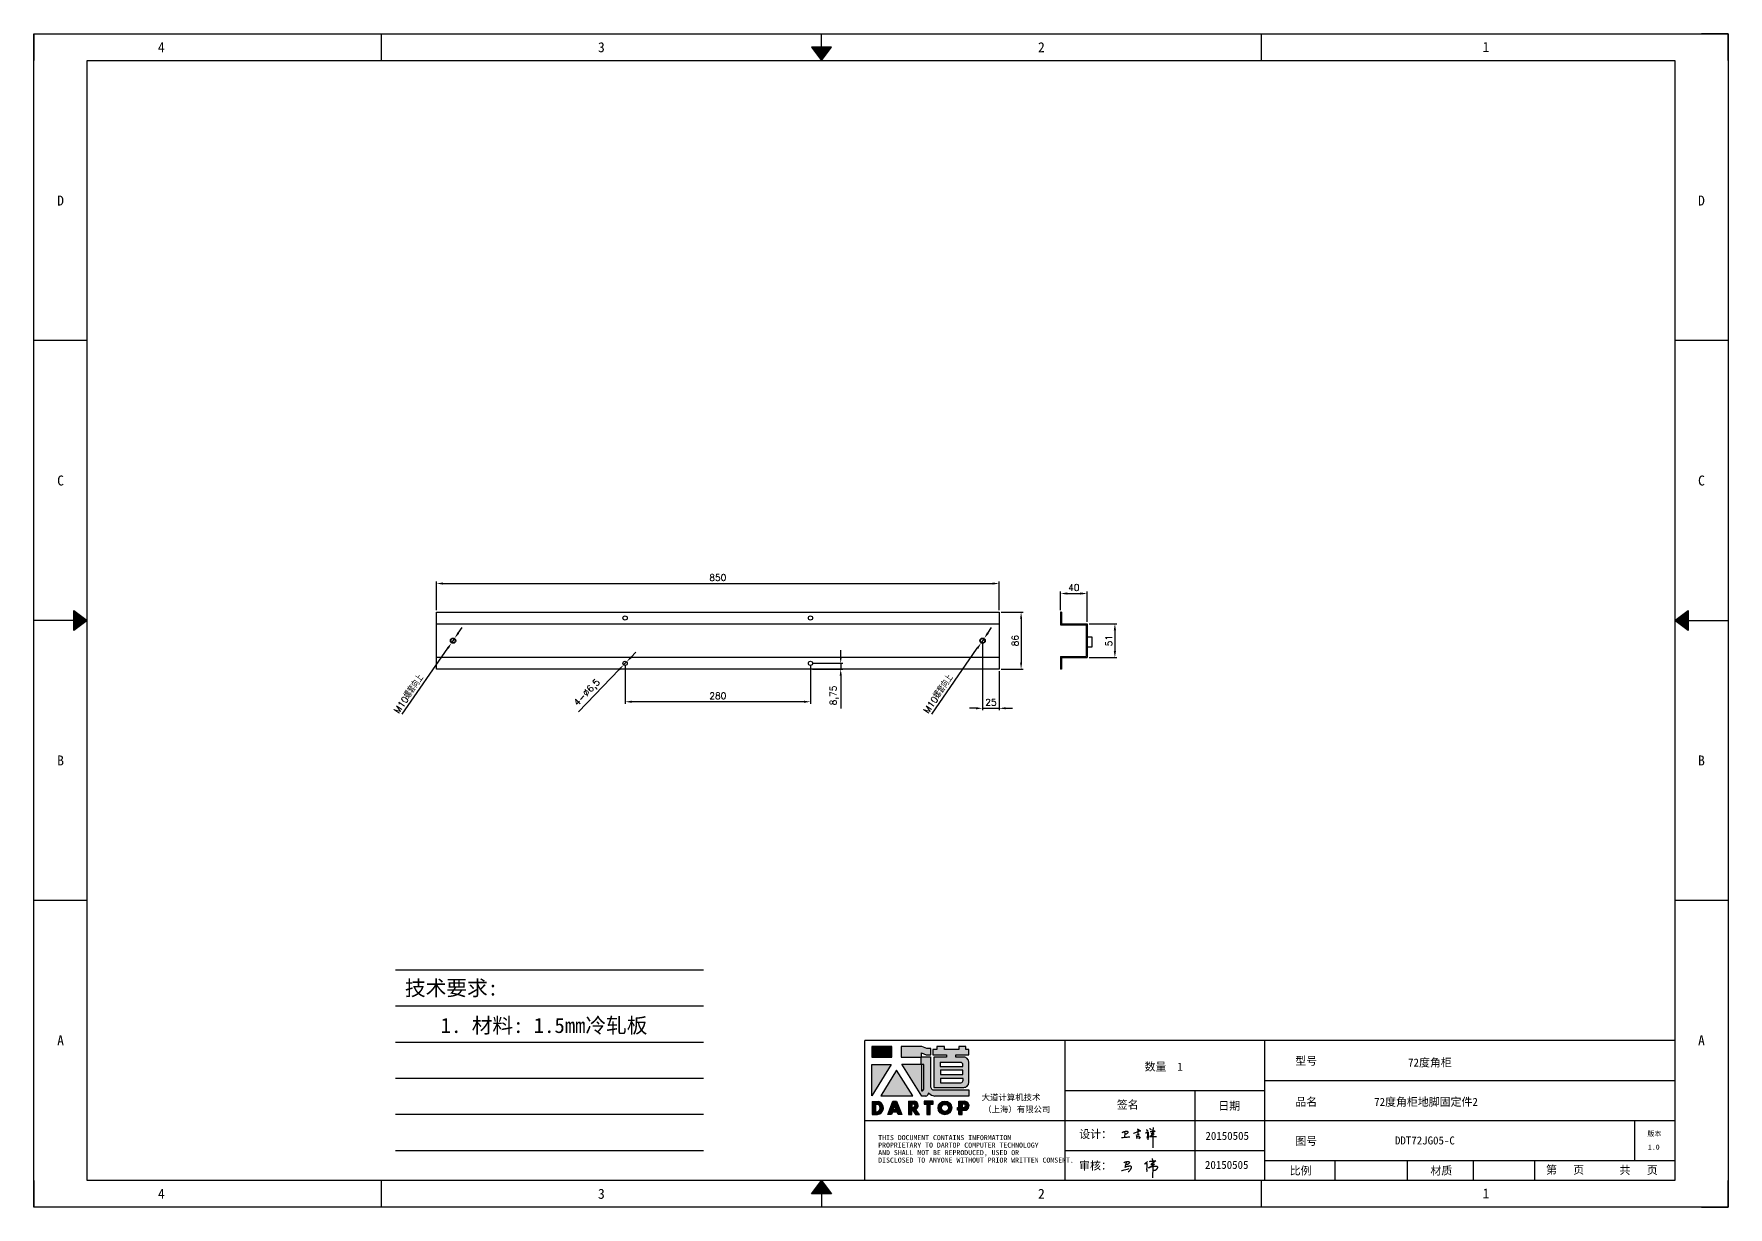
# Model space of a CAD drawing. Header units: millimetres. Extents: x -43476 to -13830, y -16942 to 55335.
# Drawn here: x -28228 to -25668, y 28376 to 30148 of the extents above; entities that cross this region are included whole.
import ezdxf
from ezdxf.enums import TextEntityAlignment as Align

# ---------------------------------------------------------------- set-up
doc = ezdxf.new("R2010")
doc.units = ezdxf.units.MM
doc.linetypes.add('DOT', pattern=[0.25, 0, -0.25])
doc.layers.add('4', color=7, linetype='Continuous')
doc.layers.add('print', color=30, linetype='Continuous')
doc.layers.add('dim', color=2, linetype='Continuous', lineweight=9)
doc.styles.add('Dartop', font='')
doc.styles.add('HZ', font='')
doc.styles.add('hzHT', font='simhei.ttf')
doc.styles.get("Standard").update_dxf_attribs({"font": 'txt', "bigfont": 'gbcbig.shx'})
doc.styles.get('Dartop').set_extended_font_data('FangSong_GB2312')
doc.styles.get('HZ').set_extended_font_data('SimSun')
doc.dimstyles.new('2-small', dxfattribs={"dimtxt": 10, "dimasz": 10, "dimexe": 3, "dimexo": 3, "dimgap": 4, "dimtad": 1, "dimtxsty": 'Standard', "dimcen": 5, "dimadec": 0, "dimazin": 0, "dimtfac": 1, "dimtmove": 0, "dimatfit": 3, "dimfxl": 0, "dimarcsym": 0})

# ---------------------------------------------------------------- blocks, each defined once
blk = doc.blocks.new('*U5')
at = {"color": 254, "linetype": 'Continuous', "extrusion": (0, 0, -1)}
for points in [[(-17, 0.333), (-16.812, 0.25), (-17, 0.5)], [(-17, 0.333), (-17.188, 0.25), (-16.812, 0.25)], [(-17, 0.333), (-17, 0.5), (-17.188, 0.25)]]:
    blk.add_solid(points, dxfattribs=at)
blk = doc.blocks.new('*U4')
at = {"color": 254, "linetype": 'Continuous', "extrusion": (0, 0, -1)}
for points in [[(-33.167, 11), (-33, 11), (-33.25, 11.188)], [(-33.167, 11), (-33.25, 11.188), (-33.25, 10.812)], [(-33.167, 11), (-33.25, 10.812), (-33, 11)]]:
    blk.add_solid(points, dxfattribs=at)
blk = doc.blocks.new('*U6')
at = {"color": 254, "linetype": 'Continuous'}
for points in [[(17, 21.667), (17.188, 21.75), (16.812, 21.75)], [(17, 21.667), (16.812, 21.75), (17, 21.5)], [(17, 21.667), (17, 21.5), (17.188, 21.75)]]:
    blk.add_solid(points, dxfattribs=at)
blk = doc.blocks.new('*U3')
at = {"color": 254, "linetype": 'Continuous', "extrusion": (0, 0, -1)}
for points in [[(-0.833, 11), (-0.75, 10.812), (-0.75, 11.188)], [(-0.833, 11), (-0.75, 11.188), (-1, 11)], [(-0.833, 11), (-1, 11), (-0.75, 10.812)]]:
    blk.add_solid(points, dxfattribs=at)
blk = doc.blocks.new('dadao')
for p, q in [((48, 19.2), (44.9, 10.4)), ((44.9, 10.4), (51.2, 10.4)), ((51.2, 10.4), (48, 19.2))]:
    blk.add_line(p, q)
for points in [[(41.8, 121.6), (41.8, 143.7), (-0.4, 143.7), (-0.4, 121.6), (41.8, 121.6)], [(104.8, 122), (104.8, 130.3), (114.1, 126.3), (124.2, 126.3), (124.2, 139.6), (115.9, 139.6), (105.1, 143.9), (61.5, 143.9)], [(61.7, 144), (61.7, 121.3), (103.9, 121.3)], [(113.4, 38.7), (105.1, 38.7), (63, 106.5), (103.9, 106.5), (103.9, 120.9), (103.9, 121.3)], [(109.7, 53.6), (109.7, 106.2), (104.3, 106.2), (104.3, 50.4), (106.6, 50.4)], [(144.6, 94.4), (144.6, 84.8), (192, 84.8), (192, 94.1), (144.9, 94.1)], [(120.2, 45), (119.5, 45), (119.5, 44.6)], [(0, 28), (0, 0), (11.8, 0)], [(0.1, 28), (14, 28)], [(7.1, 21.8), (7.1, 6.1), (12, 6.1)], [(7.1, 21.8), (11.4, 21.8)], [(76.8, 28.2), (76.8, 0), (84.1, 0), (84.1, 11.1), (91.6, -0.1), (100.3, -0.1), (91.7, 11.1)], [(76.8, 28.2), (90.6, 28.2)], [(84, 22.7), (84, 15.3), (87.2, 15.3)], [(84, 22.7), (87.3, 22.7)], [(183.7, 0), (183.7, 9.6), (180.6, 9.6), (180.6, 14.9), (183.8, 14.9), (183.8, 28.1), (196.1, 28.1), (196.5, 28.1)], [(183.7, 0), (190.9, 0), (190.9, 9.6), (198.8, 9.6)], [(194.9, 22.3), (190.8, 22.3), (190.8, 15), (194.4, 15)]]:
    blk.add_lwpolyline(points)
blk.add_lwpolyline([(137.1, 144.2), (137.1, 137.9), (128.3, 137.9), (128.3, 126.5), (157.3, 126.5), (157.3, 121.5), (130.3, 121.5), (130.3, 57.5), (194.4, 57.5, 0.414214), (204.4, 67.5), (204.4, 111.3, 0.414214), (194.4, 121.3), (177.5, 121.3), (177.5, 126.3), (204.7, 126.3), (204.7, 137.7), (198.2, 137.7), (198.2, 143.9), (183.3, 143.9), (183.3, 138), (153, 138), (153, 144.2), (137.1, 144.2)], format="xyb", close=True)
for points in [[(104.8, 122), (123.4, 122), (123.4, 60, 0.414214), (131.4, 52), (204.8, 52), (204.8, 39.1), (131.7, 39.1)], [(144.3, 110.8), (144.3, 101.8), (192.3, 101.8), (192.3, 105.5, 0.414214), (187.3, 110.5), (144.3, 110.5)], [(144.6, 77), (144.6, 67.5), (187.6, 67.5, 0.414214), (192.6, 72.5), (192.6, 76.4), (144.6, 76.4)]]:
    blk.add_lwpolyline(points, format="xyb")
for points in [[(-0.3, 106.2), (40.4, 106.2), (-0.3, 39.7), (-0.3, 106.2)], [(51.7, 94.1), (18.4, 39.3), (86.2, 39.3)], [(43.8, 28.2), (51.8, 28.2), (62.6, -0.1), (55, -0.1), (53.2, 5), (42.9, 5), (41.1, 0), (33.6, 0)], [(110, 28.1), (110, 21.9), (116, 21.9), (116, -0.1), (123.2, -0.1), (123.2, 22), (129.2, 22), (129.2, 28.1), (110, 28.1)]]:
    blk.add_lwpolyline(points, close=True)
for radius in [14.5, 7.44]:
    blk.add_circle((154.2, 14.2), radius)
for centre, radius, start, end in [((99.2, 60.7), 12.6, 305.6399, 325.969), ((111.6, 46.7), 8.19, 282.9811, 347.6627), ((136, 61.7), 22.9, 226.7358, 259.3209), ((8.5, 13.9), 8.49, 294.2143, 69.7177), ((9.6, 14.2), 14.4, 278.6604, 72.3203), ((86.4, 19), 3.8, 282.527, 76.7196), ((88.6, 19.4), 8.95, 290.6073, 77.2124), ((193.7, 18.7), 3.8, 280.9891, 72.5513), ((195.7, 18.6), 9.51, 288.8959, 85.2442)]:
    blk.add_arc(centre, radius, start, end)
blk = doc.blocks.new('h')
for p, q in [((20768.1, -2360.9), (20773, -2359.1)), ((20769.5, -2366.9), (20769.8, -2370.6)), ((20769.8, -2370.6), (20770.9, -2378)), ((20770.9, -2378), (20771.5, -2370.6)), ((20772.4, -2369.3), (20774.9, -2367.8)), ((20773, -2359.1), (20784.1, -2355.2)), ((20773.3, -2331.8), (20775.3, -2338.7)), ((20789.1, -2340.9), (20773.5, -2331.9)), ((20775.3, -2338.7), (20775.6, -2351.2)), ((20775.6, -2351.2), (20775.5, -2357.3)), ((20782.2, -2369.2), (20780, -2377.1)), ((20780, -2377.1), (20788.3, -2371.3)), ((20780.1, -2366.4), (20780.8, -2366.4)), ((20781.9, -2367.4), (20782.2, -2369.2)), ((20845.7, -2343.5), (20848.4, -2353)), ((20848.9, -2370.3), (20847.9, -2424)), ((20848.4, -2353), (20848.9, -2370.3))]:
    blk.add_line(p, q)
for points in [[(20696.6, -2372.4, 0.002073), (20710.6, -2371.9, 0.016137), (20719.6, -2371.3, 0.008314), (20736.9, -2369.3)], [(20699.1, -2348.2, -0.029745), (20704.6, -2345.4, -0.046842), (20708.4, -2344.2, -0.00919), (20714.3, -2343, -0.018517), (20717.2, -2342.5, -0.037841), (20720.3, -2342.4, -0.039541), (20723.2, -2342.8, -0.149785), (20726, -2344.3, -0.204935), (20726.9, -2346.6, -0.074872), (20726.5, -2348.3, -0.061615), (20725.6, -2350.3, -0.034204), (20723.8, -2352.6, -0.045776), (20722.3, -2354.1, -0.054985), (20720.4, -2355.3, -0.036348), (20717.3, -2356.5, -0.067752), (20715.7, -2356.8, -0.043553), (20713.2, -2356.7)], [(20755, -2351.9, -0.024077), (20759.9, -2350.1, -0.013147), (20768.7, -2346.5, -0.00522), (20775.4, -2344.1, -0.018517), (20777.3, -2343.4, -0.008274), (20786.3, -2341, -0.039541), (20788.3, -2340.8, -0.079216), (20789.4, -2341, -0.204935)], [(20813.5, -2350.1, 0.007348), (20815.9, -2348.7, 0.008421), (20818, -2347.3, 0.009459), (20819.7, -2346.2, -0.016325), (20820.7, -2345.5, -0.173771), (20821.8, -2345.3, -0.085159), (20823.9, -2346, -0.125883), (20826, -2347.9, -0.160659), (20826.6, -2350.1, -0.010447), (20826.5, -2352.3, -0.008247), (20826.2, -2355.1, -0.002698), (20825.3, -2374, 0.001562), (20823.9, -2383.7, 0.016137)], [(20816.8, -2335, -0.053561), (20819.6, -2336.1, -0.075272), (20821.3, -2337.3, -0.005295), (20822.5, -2338.5, -0.009337), (20823.1, -2339.1, -0.026146), (20823.7, -2339.8, -0.016644), (20824.5, -2340.9)], [(20832.1, -2329.2, -0.053561), (20834.9, -2330.3, -0.075272), (20836.7, -2331.5, -0.005295), (20837.8, -2332.6, -0.009337), (20838.5, -2333.3, -0.026146), (20839, -2334, -0.016644), (20839.8, -2335.1)], [(20836, -2343.7, -0.02797), (20842.1, -2342.6, -0.048868), (20845.6, -2342.2, -0.00919), (20851.1, -2341.4, -0.018517), (20853.9, -2341.1, -0.037841), (20856.7, -2341.2, -0.039541), (20859.4, -2341.6, -0.018282), (20840.6, -2354.7, -0.000937)], [(20847.6, -2340.2, 0.021784), (20849.6, -2335.9, 0.028296), (20850.8, -2332.4, 0.008136), (20851.9, -2328.2, 0.028913), (20852.2, -2327, 0.08193), (20852.1, -2325.9, 0.075058), (20851.7, -2324.7, 0.275043)]]:
    blk.add_lwpolyline(points, format="xyb")
for points in [[(20711.3, -2343.5), (20711.3, -2343.5), (20711.5, -2355.8), (20710.7, -2368), (20710.6, -2371.9)], [(20821.5, -2350.6), (20822.4, -2359.2), (20822.2, -2364.9), (20821.7, -2369), (20821.3, -2376.3), (20823.6, -2368.5), (20827.2, -2366.3), (20829.5, -2366.3)], [(20840.6, -2354.7), (20850, -2354.7), (20855, -2354.3), (20845.9, -2361.1), (20840.5, -2364), (20833, -2367.5), (20863.2, -2367.4), (20865.9, -2367.3)]]:
    blk.add_lwpolyline(points)
for centre, radius, start, end in [((20773.7, -2371.2), 2.3, 121.9907, 163.60158), ((20787.5, -2406), 40.3, 100.61827, 108.24823), ((20780.8, -2367.6), 1.15, 9.4675, 90)]:
    blk.add_arc(centre, radius, start, end)
blk = doc.blocks.new('*D175')
at = {"layer": 'Defpoints', "color": 0, "transparency": 16777216}
for p in [(-26792.3, 29234.8), (-26796.8, 29228.2)]:
    blk.add_point(p, dxfattribs=at)
at = {"layer": 'dim', "color": 0, "lineweight": -2, "transparency": 16777216}
for p, q in [((-26792.3, 29234.8), (-26796.8, 29228.2)), ((-26786.6, 29243), (-26780.9, 29251.2)), ((-26871.4, 29120.3), (-26802.5, 29220))]:
    blk.add_line(p, q, dxfattribs=at)
at = {"layer": 'dim', "color": 0, "transparency": 16777216}
for points in [[(-26787.9, 29244), (-26785.2, 29242.1), (-26792.3, 29234.8)], [(-26803.9, 29220.9), (-26801.1, 29219), (-26796.8, 29228.2)]]:
    blk.add_solid(points, dxfattribs=at)
at = {"layer": 'dim', "color": 0, "transparency": 16777216, "insert": (-26861.5, 29150.9), "char_height": 10, "attachment_point": 5, "rotation": 55.3502}
blk.add_mtext('M10螺套向上', dxfattribs=at)
blk = doc.blocks.new('*D176')
at = {"layer": 'Defpoints', "color": 0}
for p in [(-26769.5, 29317.8), (-27619.5, 29274.5), (-26769.5, 29274.5)]:
    blk.add_point(p, dxfattribs=at)
at = {"layer": 'dim', "color": 0, "lineweight": -2}
for p, q in [((-27619.5, 29277.5), (-27619.5, 29320.8)), ((-27609.5, 29317.8), (-26779.5, 29317.8)), ((-26769.5, 29277.5), (-26769.5, 29320.8))]:
    blk.add_line(p, q, dxfattribs=at)
at = {"layer": 'dim', "color": 0}
for points in [[(-27609.5, 29319.5), (-27609.5, 29316.2), (-27619.5, 29317.8)], [(-26779.5, 29319.5), (-26779.5, 29316.2), (-26769.5, 29317.8)]]:
    blk.add_solid(points, dxfattribs=at)
at = {"layer": 'dim', "color": 0, "insert": (-27194.5, 29326.8), "char_height": 10, "attachment_point": 5}
blk.add_mtext('850', dxfattribs=at)
blk = doc.blocks.new('*D177')
at = {"layer": 'Defpoints', "color": 0, "transparency": 16777216}
for p in [(-26769.5, 29274.5), (-26769.5, 29188.5), (-26736.4, 29188.5)]:
    blk.add_point(p, dxfattribs=at)
at = {"layer": 'dim', "color": 0, "lineweight": -2, "transparency": 16777216}
for p, q in [((-26766.5, 29274.5), (-26733.4, 29274.5)), ((-26736.4, 29264.5), (-26736.4, 29198.5)), ((-26766.5, 29188.5), (-26733.4, 29188.5))]:
    blk.add_line(p, q, dxfattribs=at)
at = {"layer": 'dim', "color": 0, "transparency": 16777216}
for points in [[(-26738, 29264.5), (-26734.7, 29264.5), (-26736.4, 29274.5)], [(-26738, 29198.5), (-26734.7, 29198.5), (-26736.4, 29188.5)]]:
    blk.add_solid(points, dxfattribs=at)
at = {"layer": 'dim', "color": 0, "transparency": 16777216, "insert": (-26745.4, 29231.5), "char_height": 10, "attachment_point": 5, "rotation": 90}
blk.add_mtext('86', dxfattribs=at)
blk = doc.blocks.new('*D178')
at = {"layer": 'Defpoints', "color": 0, "transparency": 16777216}
for p in [(-26636.7, 29257), (-26636.7, 29206), (-26594.7, 29206)]:
    blk.add_point(p, dxfattribs=at)
at = {"layer": 'dim', "color": 0, "lineweight": -2, "transparency": 16777216}
for p, q in [((-26633.7, 29257), (-26591.7, 29257)), ((-26594.7, 29247), (-26594.7, 29216)), ((-26633.7, 29206), (-26591.7, 29206))]:
    blk.add_line(p, q, dxfattribs=at)
at = {"layer": 'dim', "color": 0, "transparency": 16777216}
for points in [[(-26596.4, 29247), (-26593, 29247), (-26594.7, 29257)], [(-26596.4, 29216), (-26593, 29216), (-26594.7, 29206)]]:
    blk.add_solid(points, dxfattribs=at)
at = {"layer": 'dim', "color": 0, "transparency": 16777216, "insert": (-26603.7, 29231.5), "char_height": 10, "attachment_point": 5, "rotation": 90}
blk.add_mtext('51', dxfattribs=at)
blk = doc.blocks.new('*D179')
at = {"layer": 'Defpoints', "color": 0, "transparency": 16777216}
for p in [(-26636.7, 29302.7), (-26676.7, 29274.5), (-26636.7, 29257)]:
    blk.add_point(p, dxfattribs=at)
at = {"layer": 'dim', "color": 0, "lineweight": -2, "transparency": 16777216}
for p, q in [((-26676.7, 29277.5), (-26676.7, 29305.7)), ((-26666.7, 29302.7), (-26646.7, 29302.7)), ((-26636.7, 29260), (-26636.7, 29305.7))]:
    blk.add_line(p, q, dxfattribs=at)
at = {"layer": 'dim', "color": 0, "transparency": 16777216}
for points in [[(-26666.7, 29304.4), (-26666.7, 29301.1), (-26676.7, 29302.7)], [(-26646.7, 29304.4), (-26646.7, 29301.1), (-26636.7, 29302.7)]]:
    blk.add_solid(points, dxfattribs=at)
at = {"layer": 'dim', "color": 0, "transparency": 16777216, "insert": (-26656.7, 29311.7), "char_height": 10, "attachment_point": 5}
blk.add_mtext('40', dxfattribs=at)
blk = doc.blocks.new('*D180')
at = {"layer": 'Defpoints', "color": 0, "transparency": 16777216}
for p in [(-26794.5, 29231.5), (-26769.5, 29188.5), (-26769.5, 29129.3)]:
    blk.add_point(p, dxfattribs=at)
at = {"layer": 'dim', "color": 0, "lineweight": -2, "transparency": 16777216}
for p, q in [((-26794.5, 29228.5), (-26794.5, 29126.3)), ((-26769.5, 29185.5), (-26769.5, 29126.3)), ((-26804.5, 29129.3), (-26814.5, 29129.3)), ((-26794.5, 29129.3), (-26769.5, 29129.3)), ((-26759.5, 29129.3), (-26749.5, 29129.3))]:
    blk.add_line(p, q, dxfattribs=at)
at = {"layer": 'dim', "color": 0, "transparency": 16777216}
for points in [[(-26804.5, 29131), (-26804.5, 29127.7), (-26794.5, 29129.3)], [(-26759.5, 29131), (-26759.5, 29127.7), (-26769.5, 29129.3)]]:
    blk.add_solid(points, dxfattribs=at)
at = {"layer": 'dim', "color": 0, "transparency": 16777216, "insert": (-26782, 29138.3), "char_height": 10, "attachment_point": 5}
blk.add_mtext('25', dxfattribs=at)
blk = doc.blocks.new('*D181')
at = {"layer": 'Defpoints', "color": 0}
for p in [(-27334.5, 29197.3), (-27054.5, 29197.3), (-27334.5, 29139.2)]:
    blk.add_point(p, dxfattribs=at)
at = {"layer": 'dim', "color": 0, "lineweight": -2}
for p, q in [((-27334.5, 29194.3), (-27334.5, 29136.2)), ((-27054.5, 29194.3), (-27054.5, 29136.2)), ((-27064.5, 29139.2), (-27324.5, 29139.2))]:
    blk.add_line(p, q, dxfattribs=at)
at = {"layer": 'dim', "color": 0}
for points in [[(-27324.5, 29140.9), (-27324.5, 29137.5), (-27334.5, 29139.2)], [(-27064.5, 29140.9), (-27064.5, 29137.5), (-27054.5, 29139.2)]]:
    blk.add_solid(points, dxfattribs=at)
at = {"layer": 'dim', "color": 0, "insert": (-27194.5, 29148.2), "char_height": 10, "attachment_point": 5}
blk.add_mtext('280', dxfattribs=at)
blk = doc.blocks.new('*D182')
at = {"layer": 'Defpoints', "color": 0}
for p in [(-27054.5, 29197.3), (-27054.5, 29188.5), (-27008.9, 29188.5)]:
    blk.add_point(p, dxfattribs=at)
at = {"layer": 'dim', "color": 0, "lineweight": -2}
for p, q in [((-27008.9, 29207.3), (-27008.9, 29217.3)), ((-27051.5, 29197.3), (-27005.9, 29197.3)), ((-27051.5, 29188.5), (-27005.9, 29188.5)), ((-27008.9, 29197.3), (-27008.9, 29188.5)), ((-27008.9, 29178.5), (-27008.9, 29128.8))]:
    blk.add_line(p, q, dxfattribs=at)
at = {"layer": 'dim', "color": 0}
for points in [[(-27010.5, 29207.3), (-27007.2, 29207.3), (-27008.9, 29197.3)], [(-27010.5, 29178.5), (-27007.2, 29178.5), (-27008.9, 29188.5)]]:
    blk.add_solid(points, dxfattribs=at)
at = {"layer": 'dim', "color": 0, "insert": (-27018.7, 29148.7), "char_height": 10, "attachment_point": 5, "rotation": 90}
blk.add_mtext('8,75', dxfattribs=at)
blk = doc.blocks.new('*D183')
at = {"layer": 'Defpoints', "color": 0}
for p in [(-27336.8, 29194.9), (-27332.3, 29199.6)]:
    blk.add_point(p, dxfattribs=at)
at = {"layer": 'dim', "color": 0, "lineweight": -2}
for p, q in [((-27325.3, 29206.8), (-27318.4, 29214)), ((-27405.2, 29124.2), (-27343.8, 29187.7)), ((-27332.3, 29199.6), (-27336.8, 29194.9))]:
    blk.add_line(p, q, dxfattribs=at)
at = {"layer": 'dim', "color": 0}
for points in [[(-27326.5, 29207.9), (-27324.1, 29205.6), (-27332.3, 29199.6)], [(-27344.9, 29188.9), (-27342.6, 29186.6), (-27336.8, 29194.9)]]:
    blk.add_solid(points, dxfattribs=at)
at = {"layer": 'dim', "color": 0, "insert": (-27391.5, 29152.5), "char_height": 10, "attachment_point": 5, "rotation": 45.9403}
blk.add_mtext('4-∅6,5', dxfattribs=at)
blk = doc.blocks.new('*D184')
at = {"layer": 'Defpoints', "color": 0}
for p in [(-27592.3, 29234.8), (-27596.8, 29228.2)]:
    blk.add_point(p, dxfattribs=at)
at = {"layer": 'dim', "color": 0, "lineweight": -2}
for p, q in [((-27592.3, 29234.8), (-27596.8, 29228.2)), ((-27586.6, 29243), (-27580.9, 29251.2)), ((-27671.4, 29120.3), (-27602.5, 29220))]:
    blk.add_line(p, q, dxfattribs=at)
at = {"layer": 'dim', "color": 0}
for points in [[(-27587.9, 29244), (-27585.2, 29242.1), (-27592.3, 29234.8)], [(-27603.9, 29220.9), (-27601.1, 29219), (-27596.8, 29228.2)]]:
    blk.add_solid(points, dxfattribs=at)
at = {"layer": 'dim', "color": 0, "insert": (-27661.5, 29150.9), "char_height": 10, "attachment_point": 5, "rotation": 55.3502}
blk.add_mtext('M10螺套向上', dxfattribs=at)

msp = doc.modelspace()

# ---------------------------------------------------------------- hatches: boundary and pattern name
for points in [[(-26931.659, 28618.084), (-26961.794, 28618.084), (-26961.794, 28602.339), (-26931.659, 28602.339)], [(-26932.629, 28591.324), (-26961.713, 28591.324), (-26961.713, 28543.837)], [(-26924.567, 28582.706), (-26948.342, 28543.521), (-26899.93, 28543.521)], [(-26869.191, 28535.503), (-26882.949, 28535.503), (-26882.949, 28531.138), (-26878.656, 28531.138), (-26878.656, 28515.409), (-26873.517, 28515.409), (-26873.517, 28531.149), (-26869.191, 28531.149)]]:
    msp.add_hatch(color=0).paths.add_polyline_path(points)
h = msp.add_hatch(color=0)
h.paths.add_polyline_path([(-26886.625, 28608.515), (-26879.974, 28605.642), (-26872.784, 28605.642), (-26872.784, 28615.159), (-26878.716, 28615.159), (-26886.445, 28618.211), (-26917.42, 28618.211), (-26917.42, 28602.116), (-26887.282, 28602.116), (-26887.282, 28601.791), (-26887.282, 28591.504), (-26916.507, 28591.504), (-26886.447, 28543.128), (-26880.495, 28543.128, 0.27937482), (-26876.149, 28547.353), (-26876.149, 28547.576), (-26875.625, 28547.576, 0.14314537), (-26867.43, 28543.406), (-26815.196, 28543.406), (-26815.196, 28552.58), (-26867.652, 28552.58, -0.41421356), (-26873.366, 28558.294), (-26873.366, 28602.625), (-26886.625, 28602.625)])
h.paths.add_polyline_path([(-26886.978, 28591.298), (-26883.149, 28591.298), (-26883.149, 28553.751, -0.08893574), (-26885.368, 28551.468), (-26886.992, 28551.468)], flags=16)
h = msp.add_hatch(color=0)
h.paths.add_polyline_path([(-26815.286, 28613.826), (-26819.933, 28613.826), (-26819.933, 28618.247), (-26830.556, 28618.247), (-26830.556, 28614.047), (-26852.243, 28614.047), (-26852.243, 28618.468), (-26863.602, 28618.468), (-26863.602, 28613.966), (-26869.878, 28613.966), (-26869.878, 28605.815), (-26849.167, 28605.815), (-26849.167, 28602.21), (-26868.466, 28602.21), (-26868.466, 28556.571), (-26822.649, 28556.571, 0.41421356), (-26815.507, 28563.713), (-26815.507, 28594.968, 0.41421356), (-26822.649, 28602.11), (-26834.761, 28602.11), (-26834.761, 28605.647), (-26815.286, 28605.647)])
h.paths.add_polyline_path([(-26827.709, 28594.373, -0.41421356), (-26824.138, 28590.802), (-26824.138, 28588.183), (-26858.44, 28588.183), (-26858.44, 28594.373)], flags=16)
h.paths.add_polyline_path([(-26824.36, 28582.656), (-26824.36, 28576.024), (-26858.219, 28576.024), (-26858.219, 28582.656)], flags=16)
h.paths.add_polyline_path([(-26823.917, 28570.056), (-26823.917, 28567.216, -0.41421356), (-26827.488, 28563.645), (-26858.219, 28563.645), (-26858.219, 28570.056)], flags=16)
h = msp.add_hatch(color=0)
h.paths.add_polyline_path([(-26951.521, 28535.432), (-26961.499, 28535.432), (-26961.499, 28515.469), (-26953.096, 28515.469, 0.79301591)])
h.paths.add_polyline_path([(-26952.948, 28519.841), (-26956.437, 28519.841), (-26956.437, 28531.06), (-26953.333, 28531.06, -0.67136089)], flags=16)
h = msp.add_hatch(color=0)
h.paths.add_polyline_path([(-26924.492, 28535.596), (-26930.186, 28535.596), (-26937.509, 28515.447), (-26932.115, 28515.447), (-26930.846, 28519.018), (-26923.539, 28519.018), (-26922.242, 28515.404), (-26916.805, 28515.404)])
h.paths.add_polyline_path([(-26924.935, 28522.867), (-26929.462, 28522.867), (-26927.24, 28529.198)], flags=16)
h = msp.add_hatch(color=0)
h.paths.add_polyline_path([(-26896.814, 28535.582), (-26906.627, 28535.582), (-26906.627, 28515.436), (-26901.441, 28515.436), (-26901.441, 28523.423), (-26896.111, 28515.364), (-26889.845, 28515.364), (-26895.979, 28523.372, 0.74405494)])
h.paths.add_polyline_path([(-26901.489, 28526.404), (-26901.489, 28531.695), (-26899.171, 28531.695, -0.79680897), (-26899.206, 28526.404)], flags=16)
h = msp.add_hatch(color=0)
h.paths.add_polyline_path([(-26861.711, 28525.582, 1), (-26841.025, 28525.582, 1)])
h.paths.add_polyline_path([(-26846.055, 28525.582, -1), (-26856.682, 28525.582, -1)], flags=16)
h = msp.add_hatch(color=0)
h.paths.add_polyline_path([(-26821.184, 28535.534), (-26821.481, 28535.534), (-26830.229, 28535.534), (-26830.229, 28526.132), (-26832.55, 28526.132), (-26832.55, 28522.316), (-26830.266, 28522.316), (-26830.266, 28515.472), (-26825.159, 28515.472), (-26825.159, 28522.343), (-26819.548, 28522.343, 0.81230381)])
h.paths.add_polyline_path([(-26825.235, 28526.158), (-26825.235, 28531.417), (-26822.329, 28531.417, -0.77821343), (-26822.626, 28526.158)], flags=16)

# ---------------------------------------------------------------- linework, layer by layer
at = {"color": 0, "linetype": 'DOT'}
for p, q in [((-28227.756, 30148.314), (-25708.583, 30148.314)), ((-28227.756, 28415.928), (-28227.756, 30108.026)), ((-25668.295, 30108.026), (-25668.295, 28415.928)), ((-25708.583, 28375.64), (-28227.756, 28375.64))]:
    msp.add_line(p, q, dxfattribs=at)
at = {"color": 0}
for p, q in [((-28227.756, 30148.314), (-28227.756, 30108.026)), ((-27702.842, 30108.026), (-27702.842, 30148.314)), ((-27038.089, 30128.17), (-27038.089, 30148.314)), ((-26373.336, 30108.026), (-26373.336, 30148.314)), ((-25668.295, 30148.314), (-25708.583, 30148.314)), ((-25668.295, 30108.026), (-25668.295, 30148.314)), ((-28147.179, 28415.928), (-28147.179, 30108.026)), ((-28147.179, 30108.026), (-25748.871, 30108.026)), ((-25748.871, 30108.026), (-25748.871, 28415.928)), ((-28147.179, 29685.001), (-28227.756, 29685.001)), ((-25668.295, 29685.001), (-25748.871, 29685.001)), ((-28167.323, 29261.977), (-28227.756, 29261.977)), ((-25728.727, 29261.977), (-25668.295, 29261.977)), ((-28147.179, 28838.952), (-28227.756, 28838.952)), ((-25668.295, 28838.952), (-25748.871, 28838.952)), ((-25748.871, 28627.44), (-26972.621, 28627.44)), ((-26972.621, 28415.928), (-26972.621, 28627.44)), ((-26670.46, 28627.44), (-26670.46, 28415.928)), ((-26368.3, 28415.928), (-26368.3, 28627.44)), ((-26368.3, 28567.008), (-25748.871, 28567.008)), ((-26670.46, 28551.9), (-26368.3, 28551.9)), ((-26474.056, 28551.9), (-26474.056, 28415.928)), ((-26972.621, 28506.576), (-26670.46, 28506.576)), ((-26670.46, 28506.576), (-25748.871, 28506.576)), ((-25809.303, 28446.144), (-25809.303, 28506.576)), ((-26670.46, 28461.252), (-26368.3, 28461.252)), ((-26368.3, 28446.144), (-25748.871, 28446.144)), ((-26261.992, 28415.928), (-26261.992, 28446.144)), ((-26152.435, 28415.928), (-26152.435, 28446.144)), ((-26052.838, 28415.928), (-26052.838, 28446.144)), ((-25960.383, 28415.928), (-25960.383, 28446.144)), ((-28227.756, 28415.928), (-28227.756, 28375.64)), ((-25748.871, 28415.928), (-28147.179, 28415.928)), ((-27702.842, 28375.64), (-27702.842, 28415.928)), ((-26373.336, 28375.64), (-26373.336, 28415.928)), ((-25668.295, 28375.64), (-25668.295, 28415.928)), ((-27038.089, 28395.784), (-27038.089, 28375.64)), ((-25708.583, 28375.64), (-25668.295, 28375.64))]:
    msp.add_line(p, q, dxfattribs=at)
for p, q in [((-27619.537, 29274.506), (-26769.537, 29274.506)), ((-27619.537, 29188.506), (-27619.537, 29274.506)), ((-27619.537, 29257.006), (-26769.537, 29257.006)), ((-26769.537, 29274.506), (-26769.537, 29188.506)), ((-26676.676, 29274.506), (-26676.676, 29255.506)), ((-26675.176, 29274.506), (-26676.676, 29274.506)), ((-26676.676, 29255.506), (-26638.176, 29255.506)), ((-26675.176, 29274.506), (-26675.176, 29257.006)), ((-26675.176, 29257.006), (-26636.676, 29257.006)), ((-26638.176, 29255.506), (-26638.176, 29207.506)), ((-26636.676, 29257.006), (-26636.676, 29206.006)), ((-26769.537, 29206.006), (-27619.537, 29206.006)), ((-26676.676, 29207.506), (-26676.676, 29188.506)), ((-26676.676, 29207.506), (-26638.176, 29207.506)), ((-26675.176, 29206.006), (-26675.176, 29188.506)), ((-26675.176, 29206.006), (-26636.676, 29206.006)), ((-26769.537, 29188.506), (-27619.537, 29188.506)), ((-26675.176, 29188.506), (-26676.676, 29188.506)), ((-26540.696, 28436.594), (-26543.665, 28434.987)), ((-26538.559, 28437.735), (-26540.696, 28436.594)), ((-26540.573, 28440.138), (-26536.798, 28440.138)), ((-26534.785, 28440.321), (-26538.559, 28437.735)), ((-26538.423, 28449.098), (-26537.556, 28441.856)), ((-26537.415, 28436.509), (-26537.735, 28419.87)), ((-26537.556, 28441.856), (-26537.415, 28436.509)), ((-26536.798, 28440.138), (-26534.785, 28440.321))]:
    msp.add_line(p, q)
for points in [[(-27038.089, 30108.026), (-27022.981, 30128.17), (-27053.197, 30128.17), (-27038.089, 30108.026)], [(-28147.179, 29261.977), (-28167.323, 29246.869), (-28167.323, 29277.085), (-28147.179, 29261.977)], [(-25748.871, 29261.977), (-25728.727, 29277.085), (-25728.727, 29246.869), (-25748.871, 29261.977)], [(-27038.089, 28415.928), (-27022.981, 28395.784), (-27053.197, 28395.784), (-27038.089, 28415.928)]]:
    msp.add_lwpolyline(points, close=True, dxfattribs=at)
msp.add_lwpolyline([(-26636.676, 29237.406), (-26629.479, 29237.406), (-26629.479, 29221.467), (-26636.676, 29221.467)], close=True)
for points in [[(-26581.398, 28442.75, -0.02974503), (-26579.67, 28443.616, -0.04684215), (-26578.501, 28443.992, -0.00919025), (-26576.676, 28444.361, -0.01851715), (-26575.761, 28444.493, -0.03784064), (-26574.817, 28444.523, -0.03954126), (-26573.92, 28444.412, -0.14978519), (-26573.044, 28443.933, -0.20493524), (-26572.775, 28443.24, -0.07487171), (-26572.877, 28442.692, -0.06161465), (-26573.175, 28442.086, -0.0342039), (-26573.715, 28441.373, -0.04577587), (-26574.199, 28440.911, -0.05498501), (-26574.784, 28440.543, -0.03634791), (-26575.753, 28440.158, -0.06775206), (-26576.239, 28440.074, -0.04355337), (-26577.002, 28440.113)], [(-26543.665, 28434.987, -0.02974503), (-26540.97, 28436.337, -0.04684215), (-26539.145, 28436.924, -0.00919025), (-26536.298, 28437.499, -0.01851715), (-26534.872, 28437.706, -0.03784064), (-26533.399, 28437.752, -0.03954126), (-26531.999, 28437.579, -0.14978519), (-26530.632, 28436.832, -0.20493524), (-26530.213, 28435.75, -0.07487171), (-26530.373, 28434.896, -0.06161465), (-26530.837, 28433.951, -0.0342039), (-26531.68, 28432.838, -0.04577587), (-26532.435, 28432.117, -0.05498501), (-26533.348, 28431.544, -0.03634791), (-26534.86, 28430.942, -0.06775206), (-26535.617, 28430.812, -0.04355337), (-26536.807, 28430.873)], [(-26542.427, 28444.592, -0.02797026), (-26539.986, 28445.043, -0.04886788), (-26538.571, 28445.194, -0.00919025), (-26536.346, 28445.523, -0.01851715), (-26535.234, 28445.625, -0.03784064), (-26534.093, 28445.601, -0.03954126), (-26533.018, 28445.41, -0.01828189), (-26540.573, 28440.138, -0.0009369)]]:
    msp.add_lwpolyline(points, format="xyb")
msp.add_lwpolyline([(-26577.59, 28444.185), (-26577.59, 28444.185), (-26578.167, 28440.645), (-26579.118, 28437.316), (-26579.74, 28435.274)])
for centre, radius in [((-27334.537, 29265.756), 3.25), ((-27054.537, 29265.756), 3.25), ((-27594.537, 29231.506), 4), ((-27594.537, 29231.506), 3.333), ((-26794.537, 29231.506), 4), ((-26794.537, 29231.506), 3.333), ((-27334.537, 29197.256), 3.25), ((-27054.537, 29197.256), 3.25)]:
    msp.add_circle(centre, radius)
for centre, radius, start, end in [((-26569.982, 28418.385), 19.504, 113.202449, 120.017497), ((-26574.56, 28429.064), 7.885, 102.47486, 113.202449), ((-26563.134, 28377.419), 60.779, 100.36867, 102.47486), ((-26571.377, 28422.472), 14.979, 96.125337, 100.36867), ((-26572.176, 28429.909), 7.499, 87.457037, 96.125337), ((-26572.148, 28430.538), 6.87, 78.399567, 87.457037), ((-26571.177, 28435.264), 2.045, 44.324655, 78.399567), ((-26570.526, 28435.9), 1.134, 357.998393, 44.324655), ((-26571.634, 28435.939), 2.243, 340.871018, 357.998393), ((-26564.553, 28466.716), 29.831, 299.265464, 300.9495), ((-26496.972, 28216.667), 230.333, 102.46592, 103.2053), ((-26653.936, 28552.007), 152.514, 313.366132, 315.296084), ((-26546.669, 28440.596), 0.975, 52.375745, 91.291159), ((-27404.461, 28468.263), 858.927, 357.565664, 358.057278), ((-26547.004, 28440.748), 1.118, 357.196828, 33.705179), ((-26572.159, 28442.394), 26.332, 352.912546, 354.802684), ((-26562.281, 28441.496), 16.413, 354.802684, 357.196828), ((-26585.817, 28437.129), 6.385, 281.076982, 291.212632), ((-26726.218, 29007.032), 593.276, 283.91895, 284.971512), ((-26575.83, 28434.139), 5.03, 283.816254, 294.030509), ((-26574.756, 28431.651), 2.32, 294.836428, 309.901134), ((-26605.687, 28460.187), 44.385, 316.919563, 320.58866), ((-26580.535, 28438.626), 11.285, 324.094808, 331.378357), ((-26571.777, 28434.198), 1.508, 319.573073, 337.48549), ((-26575.929, 28437.516), 6.777, 324.910666, 333.348429), ((-26572.633, 28436.285), 3.301, 326.76781, 340.871018), ((-26064.97, 28359.073), 486.8, 171.410173, 171.768083)]:
    msp.add_arc(centre, radius, start, end)
at = {"layer": 'Defpoints'}
for p, q in [((-27681.291, 28734.275), (-27216.254, 28734.275)), ((-27681.291, 28679.675), (-27216.254, 28679.675)), ((-27681.291, 28679.675), (-27216.254, 28679.675)), ((-27681.291, 28625.075), (-27216.254, 28625.075)), ((-27681.291, 28570.475), (-27216.254, 28570.475)), ((-27681.291, 28515.875), (-27216.254, 28515.875)), ((-27681.291, 28461.275), (-27216.254, 28461.275))]:
    msp.add_line(p, q, dxfattribs=at)
at = {"layer": 'print'}
msp.add_lwpolyline([(-28227.756, 30148.314), (-25668.295, 30148.314), (-25668.295, 28375.64), (-28227.756, 28375.64)], close=True, dxfattribs=at)

# ---------------------------------------------------------------- block references
at = {"color": 0, "linetype": 'Continuous', "xscale": 80.57610619627711, "yscale": 80.57610619687368, "zscale": 80.57610619687446}
for name, p in [('*U6', (-28407.883, 28375.64)), ('*U3', (-28227.756, 28375.64)), ('*U4', (-28407.883, 28375.64)), ('*U5', (-28407.883, 28375.64))]:
    msp.add_blockref(name, p, dxfattribs=at)
at = {"color": 0}
for name, p, xscale, yscale, zscale in [('dadao', (-26961.499, 28515.469), 0.7141973048657924, 0.7141973049202118, 0.7141973049268417), ('h', (-32998.28, 29216.175), 0.3098964079397265, 0.3098964079412326, 0.3098964079411201)]:
    msp.add_blockref(name, p, dxfattribs=dict(at, xscale=xscale, yscale=yscale, zscale=zscale))

# ---------------------------------------------------------------- texts
for s, height, style, p in [('4', 15.108, 'Dartop', (-28035.218, 30128.17)), ('3', 15.108, 'Dartop', (-27370.465, 30128.17)), ('2', 15.108, 'Dartop', (-26705.712, 30128.17)), ('1', 15.108, 'Dartop', (-26034.073, 30128.649)), ('D', 15.108, 'Dartop', (-28187.467, 29896.514)), ('D', 15.108, 'Dartop', (-25708.583, 29896.514)), ('C', 15.108, 'Dartop', (-28187.467, 29473.489)), ('C', 15.108, 'Dartop', (-25708.583, 29473.489)), ('B', 15.108, 'Dartop', (-28187.467, 29050.465)), ('B', 15.108, 'Dartop', (-25708.583, 29050.465)), ('A', 15.108, 'Dartop', (-28187.467, 28627.44)), ('A', 15.108, 'Dartop', (-25708.583, 28627.44)), ('数量  1', 12.0864, 'hzHT', (-26521.005, 28587.821)), ('型号', 12.0864, 'hzHT', (-26305.593, 28596.696)), ('72度角柜', 12.0864, 'hzHT', (-26118.769, 28594.046)), ('签名', 12.0864, 'hzHT', (-26575.298, 28530.221)), ('品名', 12.0864, 'hzHT', (-26305.593, 28534.65)), ('72度角柜地脚固定件2', 12.08642, 'hzHT', (-26124.67, 28534.65)), ('日期', 12.0864, 'hzHT', (-26421.936, 28528.734)), ('20150505', 12.0864, 'hzHT', (-26425.038, 28483.295)), ('版本', 7.554, 'hzHT', (-25779.669, 28486.522)), ('图号', 12.0864, 'hzHT', (-26305.593, 28475.573)), ('DDT72JG05-C', 12.08642, 'hzHT', (-26126.36, 28476.361)), ('1.0', 7.554, 'Dartop', (-25780.578, 28466.333)), ('20150505', 12.0864, 'hzHT', (-26425.757, 28439.44)), ('比例', 12.0864, 'hzHT', (-26314.021, 28430.721)), ('材质', 12.0864, 'hzHT', (-26101.521, 28430.721)), ('第   页', 12.0864, 'hzHT', (-25914.553, 28431.975)), ('共   页', 12.0864, 'hzHT', (-25803.529, 28431.535)), ('4', 15.108, 'Dartop', (-28035.218, 28395.784)), ('3', 15.108, 'Dartop', (-27370.465, 28395.784)), ('2', 15.108, 'Dartop', (-26705.712, 28395.784)), ('1', 15.108, 'Dartop', (-26034.073, 28396.263))]:
    msp.add_text(s, height=height, dxfattribs=dict(at, style=style)).set_placement(p, align=Align.MIDDLE_CENTER)
at = {"style": 'HZ'}
for s, p in [('技术要求:', (-27596.837, 28706.719)), ('1. 材料: 1.5mm冷轧板', (-27456.969, 28650.232))]:
    msp.add_text(s, height=22.932, dxfattribs=at).set_placement(p, align=Align.MIDDLE_CENTER)
at = {"color": 0, "style": 'hzHT'}
for s, height, p in [('设计：', 12.0864, (-26648.515, 28479.865)), ('AND SHALL NOT BE REPRODUCED, USED OR', 7.55401, (-26952.227, 28454.227)), ('THIS DOCUMENT CONTAINS INFORMATION', 7.55401, (-26952.227, 28476.889)), ('PROPRIETARY TO DARTOP COMPUTER TECHNOLOGY', 7.55401, (-26952.227, 28465.558)), ('DISCLOSED TO ANYONE WITHOUT PRIOR WRITTEN CONSENT.', 7.55401, (-26952.227, 28442.896)), ('审核：', 12.0864, (-26648.695, 28432.271))]:
    msp.add_text(s, height=height, dxfattribs=at).set_placement(p)
at = {"layer": '4', "color": 0, "style": 'hzHT'}
for s, p in [('大道计算机技术', (-26795.989, 28536.889)), ('（上海）有限公司', (-26793.708, 28518.822))]:
    msp.add_text(s, height=9.0648, dxfattribs=at).set_placement(p)

# ---------------------------------------------------------------- dimensions: what is measured, and where the dimension line sits
at = {"layer": 'dim'}
for base, p1, p2, picture, middle in [((-26769.537, 29317.818), (-27619.537, 29274.506), (-26769.537, 29274.506), '*D176', (-27194.537, 29326.818)), ((-26636.676, 29302.727), (-26676.676, 29274.506), (-26636.676, 29257.006), '*D179', (-26656.676, 29311.727)), ((-26769.537, 29129.333), (-26794.537, 29231.506), (-26769.537, 29188.506), '*D180', (-26782.037, 29138.333)), ((-27334.537, 29139.215), (-27054.537, 29197.256), (-27334.537, 29197.256), '*D181', (-27194.537, 29148.215))]:
    dim = msp.add_linear_dim(base=base, p1=p1, p2=p2, dimstyle='2-small', override={"dimpost": '\\X'}, dxfattribs=at)
    dim.commit()
    dim.dimension.update_dxf_attribs({"geometry": picture, "text_midpoint": middle})
for base, p1, p2, picture, middle in [((-26736.37, 29188.506), (-26769.537, 29274.506), (-26769.537, 29188.506), '*D177', (-26745.37, 29231.506)), ((-26594.684, 29206.006), (-26636.676, 29257.006), (-26636.676, 29206.006), '*D178', (-26603.684, 29231.506)), ((-27008.856, 29188.506), (-27054.537, 29197.256), (-27054.537, 29188.506), '*D182', (-27018.689, 29148.672))]:
    dim = msp.add_linear_dim(base=base, p1=p1, p2=p2, angle=90, dimstyle='2-small', override={"dimpost": '\\X'}, dxfattribs=at)
    dim.commit()
    dim.dimension.update_dxf_attribs({"geometry": picture, "text_midpoint": middle})
for p1, p2, text, picture, middle in [((-27592.263, 29234.796), (-27596.811, 29228.215), 'M10螺套向上', '*D184', (-27653.871, 29145.655)), ((-26792.263, 29234.796), (-26796.811, 29228.215), 'M10螺套向上', '*D175', (-26853.871, 29145.655)), ((-27332.277, 29199.591), (-27336.797, 29194.92), '4-<>', '*D183', (-27384.469, 29145.657))]:
    dim = msp.add_diameter_dim_2p(p1=p1, p2=p2, text=text, dimstyle='2-small', override={"dimpost": '\\X'}, dxfattribs=at)
    dim.commit()
    dim.dimension.update_dxf_attribs({"geometry": picture, "text_midpoint": middle, "dimtype": 163})

doc.saveas('drawing.dxf')
